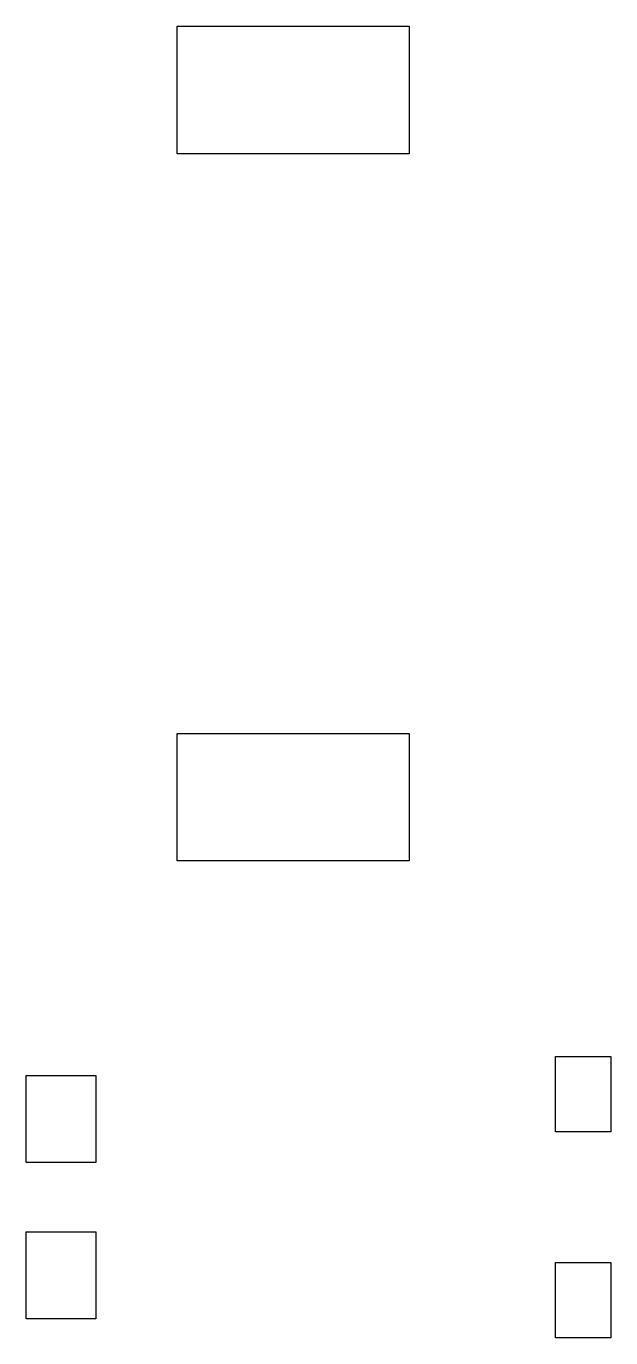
# Model space of a CAD drawing. Extents: x 137.4 to 147.5, y -75.4 to -52.8.
import ezdxf

# ---------------------------------------------------------------- set-up
doc = ezdxf.new("R2010")
doc.units = 0
doc.layers.add('BLACK', color=7, linetype='CONTINUOUS')

msp = doc.modelspace()

# ---------------------------------------------------------------- linework, layer by layer
at = {"layer": 'BLACK', "linetype": 'CONTINUOUS'}
for p, q in [((140, -55), (140, -52.8)), ((140, -52.8), (144, -52.8)), ((144, -52.8), (144, -55)), ((144, -55), (140, -55)), ((140, -67.2), (140, -65)), ((140, -65), (144, -65)), ((144, -65), (144, -67.2)), ((144, -67.2), (140, -67.2)), ((146.525, -71.875), (146.525, -70.575)), ((146.525, -70.575), (147.475, -70.575)), ((147.475, -70.575), (147.475, -71.875)), ((137.4, -72.4), (137.4, -70.9)), ((137.4, -70.9), (138.6, -70.9)), ((138.6, -70.9), (138.6, -72.4)), ((147.475, -71.875), (146.525, -71.875)), ((138.6, -72.4), (137.4, -72.4)), ((137.4, -75.1), (137.4, -73.6)), ((137.4, -73.6), (138.6, -73.6)), ((138.6, -73.6), (138.6, -75.1)), ((146.525, -75.425), (146.525, -74.125)), ((146.525, -74.125), (147.475, -74.125)), ((147.475, -74.125), (147.475, -75.425)), ((138.6, -75.1), (137.4, -75.1)), ((147.475, -75.425), (146.525, -75.425))]:
    msp.add_line(p, q, dxfattribs=at)

doc.saveas('drawing.dxf')
